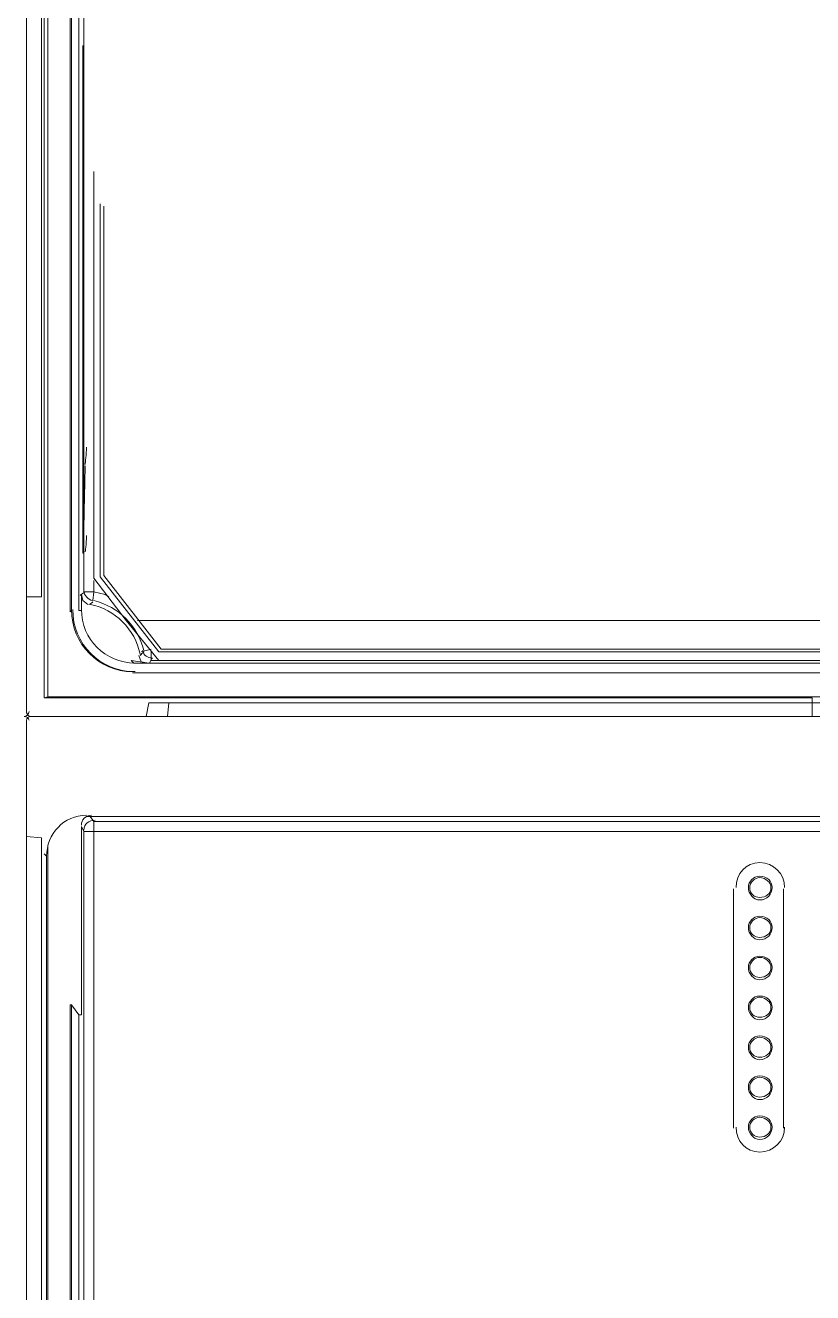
# Model space of a CAD drawing. Header units: metres. Extents: x 2999 to 3164, y 1641 to 1678.
# Drawn here: x 3007.221 to 3007.977, y 1647.108 to 1648.324 of the extents above; entities that cross this region are included whole.
import ezdxf

# ---------------------------------------------------------------- set-up
doc = ezdxf.new("R2010")
doc.units = ezdxf.units.M
doc.linetypes.add('CONTORNO_QUADRO_T', pattern=[0.35, 0.2, -0.15])

msp = doc.modelspace()

# ---------------------------------------------------------------- linework, layer by layer
at = {"color": 7, "linetype": 'Continuous', "lineweight": 20, "true_color": 0x000007}
for points in [[(3007.2224, 1648.9287), (3007.2224, 1647.6644), (3007.2224, 1647.6644)], [(3007.2224, 1648.9287), (3007.2224, 1647.6644), (3007.2224, 1647.6644)], [(3007.2224, 1647.7757), (3007.2368, 1647.7757), (3007.2368, 1648.9251)], [(3007.2392, 1648.9239), (3007.2392, 1647.6787), (3007.2392, 1647.6787)], [(3007.2428, 1648.9239), (3007.2428, 1647.6799), (3007.2428, 1647.6799)], [(3007.2643, 1648.9179), (3007.2643, 1647.7613), (3007.2643, 1647.7613)], [(3007.2655, 1648.9179), (3007.2655, 1647.7625), (3007.2655, 1647.7625)], [(3007.2727, 1648.9143), (3007.2727, 1647.7625), (3007.2727, 1647.7625)], [(3007.2775, 1647.7805), (3007.2775, 1648.36), (3007.2775, 1648.36)], [(3007.2775, 1647.8176), (3007.2763, 1647.8176), (3007.2763, 1648.3049)], [(3007.2775, 1648.3049), (3007.2775, 1647.9182), (3007.2775, 1647.9182)], [(3007.2871, 1648.184), (3007.2871, 1647.7937), (3007.2871, 1647.7937)], [(3007.293, 1647.7949), (3007.293, 1648.1528), (3007.293, 1648.1528)], [(3007.2966, 1647.7961), (3007.2966, 1648.1505), (3007.2966, 1648.1505)], [(3007.2775, 1647.9182), (3007.2763, 1647.9182), (3007.2763, 1647.9182)], [(3007.2775, 1647.9014), (3007.2763, 1647.9014), (3007.2763, 1647.9014)], [(3007.2775, 1647.8332), (3007.2763, 1647.8332), (3007.2763, 1647.8332)], [(3007.2775, 1647.8176), (3007.2763, 1647.8176), (3007.2763, 1647.8176)], [(3007.2871, 1647.7937), (3007.3182, 1647.753), (3007.3182, 1647.753)], [(3007.2871, 1647.7913), (3007.2871, 1647.7805), (3007.2871, 1647.7805)], [(3007.3493, 1647.723), (3007.293, 1647.7949), (3007.293, 1647.7949)], [(3007.3517, 1647.7254), (3007.2966, 1647.7961), (3007.2966, 1647.7961)], [(3007.2751, 1647.7781), (3007.2751, 1647.7625), (3007.2751, 1647.7625)], [(3007.2811, 1647.7685), (3007.2763, 1647.7721), (3007.2751, 1647.7781)], [(3007.2859, 1647.7721), (3007.2871, 1647.7805), (3007.2775, 1647.7805)], [(3007.2871, 1647.7805), (3007.2978, 1647.7781), (3007.3014, 1647.7757)], [(3007.2643, 1647.7613), (3007.2655, 1647.7625), (3007.2655, 1647.7625)], [(3007.2727, 1647.7625), (3007.2751, 1647.7625), (3007.2751, 1647.7625)], [(3007.3493, 1647.7146), (3007.3182, 1647.753), (3007.3182, 1647.753)], [(3007.329, 1647.753), (3008.0198, 1647.753), (3008.0198, 1647.753)], [(3008.0294, 1647.753), (3008.0294, 1647.7146), (3007.3493, 1647.7146)], [(3007.3421, 1647.7254), (3007.3326, 1647.723), (3007.3326, 1647.723)], [(3007.3517, 1647.7254), (3008.0198, 1647.7254), (3008.0198, 1647.7254)], [(3007.3254, 1647.7122), (3007.323, 1647.7146), (3007.3397, 1647.7122)], [(3008.7849, 1647.7122), (3007.3254, 1647.7122), (3007.3254, 1647.7122)], [(3007.3397, 1647.7122), (3007.3326, 1647.7134), (3007.3302, 1647.7194)], [(3007.3421, 1647.7242), (3007.3421, 1647.7146), (3007.3421, 1647.7146)], [(3007.3493, 1647.7146), (3007.3421, 1647.7146), (3007.3421, 1647.7146)], [(3007.3493, 1647.723), (3008.0222, 1647.723), (3008.0222, 1647.723)], [(3007.3242, 1647.7027), (3008.7849, 1647.7027), (3008.7825, 1647.7051)], [(3007.3254, 1647.7027), (3007.3242, 1647.7027), (3007.3242, 1647.7027)], [(3008.7849, 1647.7027), (3007.3254, 1647.7027), (3007.3254, 1647.7027)], [(3007.9767, 1647.6787), (3007.2392, 1647.6787), (3007.2428, 1647.6799)], [(3008.1311, 1647.6787), (3008.8687, 1647.6787), (3008.8675, 1647.6799), (3007.2428, 1647.6799)], [(3007.9767, 1647.6787), (3007.9767, 1647.6608), (3007.997, 1647.6608)], [(3007.3373, 1647.6608), (3007.3397, 1647.6739), (3007.3589, 1647.6739), (3007.3577, 1647.6608)], [(3008.7501, 1647.6739), (3007.3589, 1647.6739), (3007.3589, 1647.6739)], [(3007.2224, 1647.6572), (3007.2224, 1644.3383), (3007.2224, 1644.3383)], [(3007.2224, 1647.6572), (3007.2224, 1644.3383), (3007.2224, 1644.3383)], [(3007.9767, 1647.6608), (3007.226, 1647.6608), (3007.226, 1647.6608)], [(3007.226, 1647.6608), (3008.8818, 1647.6608), (3008.8818, 1647.6608)], [(3007.2775, 1645.0363), (3007.2775, 1647.5506), (3007.2751, 1647.5554), (3007.2751, 1647.3746)], [(3008.8304, 1647.565), (3007.2799, 1647.565), (3007.2799, 1647.565)], [(3007.2835, 1647.565), (3007.2871, 1647.5602), (3007.2871, 1647.5602)], [(3008.8256, 1647.565), (3007.2835, 1647.565), (3007.2835, 1647.565)], [(3007.2871, 1647.5602), (3008.8208, 1647.5602), (3008.8208, 1647.5602)], [(3008.8208, 1647.5506), (3007.2871, 1647.5506), (3007.2871, 1647.5602)], [(3007.2224, 1646.1258), (3007.2368, 1646.127), (3007.2368, 1647.5446), (3007.2224, 1647.5458)], [(3007.2775, 1647.5506), (3007.2871, 1647.5506), (3007.2871, 1645.4159)], [(3007.2428, 1647.5374), (3007.2428, 1644.3551), (3007.2428, 1644.3551)], [(3007.2416, 1647.5267), (3007.2392, 1647.5291), (3007.2392, 1647.5291)], [(3007.2416, 1647.5267), (3007.2416, 1644.3527), (3007.2416, 1644.3527)], [(3007.9013, 1647.4955), (3007.9013, 1647.3183), (3007.9013, 1647.3183)], [(3007.9492, 1647.3315), (3007.9492, 1647.4955), (3007.9492, 1647.4955)], [(3007.9013, 1647.2657), (3007.9013, 1647.4453), (3007.9013, 1647.4453)], [(3007.9492, 1647.4309), (3007.9492, 1647.2657), (3007.9492, 1647.2657)], [(3007.2655, 1647.3842), (3007.2643, 1647.3842), (3007.2643, 1644.4365)], [(3007.2727, 1644.4389), (3007.2727, 1647.3746), (3007.2655, 1647.3842), (3007.2655, 1644.4389)], [(3007.2751, 1647.3746), (3007.2727, 1647.3746), (3007.2727, 1647.3746)]]:
    msp.add_lwpolyline(points, dxfattribs=at)
at = {"color": 30, "linetype": 'CONTORNO_QUADRO_T', "lineweight": 20, "ltscale": 0.1}
msp.add_open_spline([(3009.3009, 1646.2156), (3009.3009, 1647.7685), (3008.0413, 1649.0281), (3006.4873, 1649.0281), (3006.4873, 1649.0281), (3004.9344, 1649.0281), (3003.6749, 1647.7685), (3003.6749, 1646.2156), (3003.6749, 1646.2156), (3003.6749, 1644.6616), (3004.9344, 1643.402), (3006.4873, 1643.402), (3006.4873, 1643.402), (3008.0413, 1643.402), (3009.3009, 1644.6616), (3009.3009, 1646.2156)], degree=3, knots=[0, 0, 0, 0, 0.0625, 0.0625, 0.0625, 0.062501, 0.125, 0.125, 0.125, 0.125001, 0.1875, 0.1875, 0.1875, 0.187501, 1, 1, 1, 1], dxfattribs=at)
at = {"color": 7, "linetype": 'Continuous', "lineweight": 20, "true_color": 0x000007}
for points in [[(3007.2787, 1647.9026), (3007.2787, 1647.905), (3007.2799, 1647.9122), (3007.2799, 1647.9194)], [(3007.2787, 1647.9014), (3007.2787, 1647.893), (3007.2775, 1647.8667), (3007.2775, 1647.8344)], [(3007.2787, 1647.8188), (3007.2787, 1647.8188), (3007.2799, 1647.826), (3007.2799, 1647.8344)], [(3007.2787, 1647.7805), (3007.2763, 1647.7793), (3007.2751, 1647.7781), (3007.2739, 1647.7769)], [(3007.2775, 1647.7817), (3007.2775, 1647.7769), (3007.2811, 1647.7733), (3007.2859, 1647.7721)], [(3007.2655, 1647.7637), (3007.2655, 1647.7302), (3007.2919, 1647.7039), (3007.3242, 1647.7039)], [(3007.2667, 1647.7637), (3007.2667, 1647.7302), (3007.293, 1647.7039), (3007.3266, 1647.7039)], [(3007.2751, 1647.7637), (3007.2751, 1647.735), (3007.2978, 1647.7122), (3007.3266, 1647.7122)], [(3007.2751, 1647.7637), (3007.2751, 1647.735), (3007.2978, 1647.7122), (3007.3266, 1647.7122)], [(3007.2859, 1647.7709), (3007.2847, 1647.7697), (3007.2835, 1647.7685), (3007.2823, 1647.7685)], [(3007.3314, 1647.7206), (3007.3266, 1647.7446), (3007.3074, 1647.7637), (3007.2835, 1647.7685)], [(3007.335, 1647.7242), (3007.329, 1647.7482), (3007.311, 1647.7661), (3007.2871, 1647.7721)], [(3007.3314, 1647.7194), (3007.3326, 1647.7206), (3007.3338, 1647.7218), (3007.335, 1647.723)], [(3007.3338, 1647.7242), (3007.335, 1647.7194), (3007.3385, 1647.717), (3007.3433, 1647.717)], [(3007.3409, 1647.7122), (3007.3409, 1647.7146), (3007.3421, 1647.7158), (3007.3433, 1647.717)], [(3007.22, 1647.6608), (3007.2224, 1647.6608), (3007.2248, 1647.6632), (3007.2248, 1647.6656)], [(3007.2224, 1647.6656), (3007.2224, 1647.6632), (3007.2248, 1647.6608), (3007.226, 1647.6608)], [(3007.2248, 1647.6572), (3007.2248, 1647.6596), (3007.2224, 1647.6608), (3007.22, 1647.6608)], [(3007.226, 1647.6608), (3007.2248, 1647.6608), (3007.2224, 1647.6596), (3007.2224, 1647.6572)], [(3007.2799, 1647.5662), (3007.2583, 1647.5662), (3007.2416, 1647.5482), (3007.2416, 1647.5267)], [(3007.2799, 1647.5662), (3007.2583, 1647.5662), (3007.2416, 1647.5482), (3007.2416, 1647.5267)], [(3007.2847, 1647.5662), (3007.2787, 1647.5662), (3007.2751, 1647.5614), (3007.2751, 1647.5566)], [(3007.2883, 1647.5614), (3007.2823, 1647.5614), (3007.2775, 1647.5578), (3007.2775, 1647.5518)]]:
    msp.add_open_spline(points, degree=3, dxfattribs=at)
for points, knots in [([(3007.9504, 1647.4967), (3007.9504, 1647.5099), (3007.9396, 1647.5207), (3007.9264, 1647.5207), (3007.9264, 1647.5207), (3007.9132, 1647.5207), (3007.9037, 1647.5099), (3007.9037, 1647.4967)], [0, 0, 0, 0, 0.125, 0.125, 0.125, 0.125001, 1, 1, 1, 1]), ([(3007.9384, 1647.4967), (3007.9384, 1647.5027), (3007.9336, 1647.5075), (3007.9264, 1647.5075), (3007.9264, 1647.5075), (3007.9204, 1647.5075), (3007.9156, 1647.5027), (3007.9156, 1647.4967), (3007.9156, 1647.4967), (3007.9156, 1647.4907), (3007.9204, 1647.4848), (3007.9264, 1647.4848), (3007.9264, 1647.4848), (3007.9336, 1647.4848), (3007.9384, 1647.4907), (3007.9384, 1647.4967)], [0, 0, 0, 0, 0.0625, 0.0625, 0.0625, 0.062501, 0.125, 0.125, 0.125, 0.125001, 0.1875, 0.1875, 0.1875, 0.187501, 1, 1, 1, 1]), ([(3007.9372, 1647.4967), (3007.9372, 1647.5015), (3007.9324, 1647.5063), (3007.9264, 1647.5063), (3007.9264, 1647.5063), (3007.9216, 1647.5063), (3007.9168, 1647.5015), (3007.9168, 1647.4967), (3007.9168, 1647.4967), (3007.9168, 1647.4907), (3007.9216, 1647.4872), (3007.9264, 1647.4872), (3007.9264, 1647.4872), (3007.9324, 1647.4872), (3007.9372, 1647.4907), (3007.9372, 1647.4967)], [0, 0, 0, 0, 0.0625, 0.0625, 0.0625, 0.062501, 0.125, 0.125, 0.125, 0.125001, 0.1875, 0.1875, 0.1875, 0.187501, 1, 1, 1, 1]), ([(3007.9384, 1647.4584), (3007.9384, 1647.4644), (3007.9336, 1647.4692), (3007.9264, 1647.4692), (3007.9264, 1647.4692), (3007.9204, 1647.4692), (3007.9156, 1647.4644), (3007.9156, 1647.4584), (3007.9156, 1647.4584), (3007.9156, 1647.4524), (3007.9204, 1647.4465), (3007.9264, 1647.4465), (3007.9264, 1647.4465), (3007.9336, 1647.4465), (3007.9384, 1647.4524), (3007.9384, 1647.4584)], [0, 0, 0, 0, 0.0625, 0.0625, 0.0625, 0.062501, 0.125, 0.125, 0.125, 0.125001, 0.1875, 0.1875, 0.1875, 0.187501, 1, 1, 1, 1]), ([(3007.9372, 1647.4584), (3007.9372, 1647.4632), (3007.9324, 1647.468), (3007.9264, 1647.468), (3007.9264, 1647.468), (3007.9216, 1647.468), (3007.9168, 1647.4632), (3007.9168, 1647.4584), (3007.9168, 1647.4584), (3007.9168, 1647.4524), (3007.9216, 1647.4488), (3007.9264, 1647.4488), (3007.9264, 1647.4488), (3007.9324, 1647.4488), (3007.9372, 1647.4524), (3007.9372, 1647.4584)], [0, 0, 0, 0, 0.0625, 0.0625, 0.0625, 0.062501, 0.125, 0.125, 0.125, 0.125001, 0.1875, 0.1875, 0.1875, 0.187501, 1, 1, 1, 1]), ([(3007.9384, 1647.4201), (3007.9384, 1647.4261), (3007.9336, 1647.4309), (3007.9264, 1647.4309), (3007.9264, 1647.4309), (3007.9204, 1647.4309), (3007.9156, 1647.4261), (3007.9156, 1647.4201), (3007.9156, 1647.4201), (3007.9156, 1647.4141), (3007.9204, 1647.4081), (3007.9264, 1647.4081), (3007.9264, 1647.4081), (3007.9336, 1647.4081), (3007.9384, 1647.4141), (3007.9384, 1647.4201)], [0, 0, 0, 0, 0.0625, 0.0625, 0.0625, 0.062501, 0.125, 0.125, 0.125, 0.125001, 0.1875, 0.1875, 0.1875, 0.187501, 1, 1, 1, 1]), ([(3007.9384, 1647.4201), (3007.9384, 1647.4261), (3007.9336, 1647.4309), (3007.9264, 1647.4309), (3007.9264, 1647.4309), (3007.9204, 1647.4309), (3007.9156, 1647.4261), (3007.9156, 1647.4201), (3007.9156, 1647.4201), (3007.9156, 1647.4141), (3007.9204, 1647.4081), (3007.9264, 1647.4081), (3007.9264, 1647.4081), (3007.9336, 1647.4081), (3007.9384, 1647.4141), (3007.9384, 1647.4201)], [0, 0, 0, 0, 0.0625, 0.0625, 0.0625, 0.062501, 0.125, 0.125, 0.125, 0.125001, 0.1875, 0.1875, 0.1875, 0.187501, 1, 1, 1, 1]), ([(3007.9372, 1647.4201), (3007.9372, 1647.4249), (3007.9324, 1647.4297), (3007.9264, 1647.4297), (3007.9264, 1647.4297), (3007.9216, 1647.4297), (3007.9168, 1647.4249), (3007.9168, 1647.4201), (3007.9168, 1647.4201), (3007.9168, 1647.4141), (3007.9216, 1647.4105), (3007.9264, 1647.4105), (3007.9264, 1647.4105), (3007.9324, 1647.4105), (3007.9372, 1647.4141), (3007.9372, 1647.4201)], [0, 0, 0, 0, 0.0625, 0.0625, 0.0625, 0.062501, 0.125, 0.125, 0.125, 0.125001, 0.1875, 0.1875, 0.1875, 0.187501, 1, 1, 1, 1]), ([(3007.9372, 1647.4201), (3007.9372, 1647.4249), (3007.9324, 1647.4297), (3007.9264, 1647.4297), (3007.9264, 1647.4297), (3007.9216, 1647.4297), (3007.9168, 1647.4249), (3007.9168, 1647.4201), (3007.9168, 1647.4201), (3007.9168, 1647.4141), (3007.9216, 1647.4105), (3007.9264, 1647.4105), (3007.9264, 1647.4105), (3007.9324, 1647.4105), (3007.9372, 1647.4141), (3007.9372, 1647.4201)], [0, 0, 0, 0, 0.0625, 0.0625, 0.0625, 0.062501, 0.125, 0.125, 0.125, 0.125001, 0.1875, 0.1875, 0.1875, 0.187501, 1, 1, 1, 1]), ([(3007.9384, 1647.3818), (3007.9384, 1647.3878), (3007.9336, 1647.3926), (3007.9264, 1647.3926), (3007.9264, 1647.3926), (3007.9204, 1647.3926), (3007.9156, 1647.3878), (3007.9156, 1647.3818), (3007.9156, 1647.3818), (3007.9156, 1647.3758), (3007.9204, 1647.3698), (3007.9264, 1647.3698), (3007.9264, 1647.3698), (3007.9336, 1647.3698), (3007.9384, 1647.3758), (3007.9384, 1647.3818)], [0, 0, 0, 0, 0.0625, 0.0625, 0.0625, 0.062501, 0.125, 0.125, 0.125, 0.125001, 0.1875, 0.1875, 0.1875, 0.187501, 1, 1, 1, 1]), ([(3007.9384, 1647.3818), (3007.9384, 1647.3878), (3007.9336, 1647.3926), (3007.9264, 1647.3926), (3007.9264, 1647.3926), (3007.9204, 1647.3926), (3007.9156, 1647.3878), (3007.9156, 1647.3818), (3007.9156, 1647.3818), (3007.9156, 1647.3758), (3007.9204, 1647.3698), (3007.9264, 1647.3698), (3007.9264, 1647.3698), (3007.9336, 1647.3698), (3007.9384, 1647.3758), (3007.9384, 1647.3818)], [0, 0, 0, 0, 0.0625, 0.0625, 0.0625, 0.062501, 0.125, 0.125, 0.125, 0.125001, 0.1875, 0.1875, 0.1875, 0.187501, 1, 1, 1, 1]), ([(3007.9372, 1647.3818), (3007.9372, 1647.3866), (3007.9324, 1647.3914), (3007.9264, 1647.3914), (3007.9264, 1647.3914), (3007.9216, 1647.3914), (3007.9168, 1647.3866), (3007.9168, 1647.3818), (3007.9168, 1647.3818), (3007.9168, 1647.3758), (3007.9216, 1647.3722), (3007.9264, 1647.3722), (3007.9264, 1647.3722), (3007.9324, 1647.3722), (3007.9372, 1647.3758), (3007.9372, 1647.3818)], [0, 0, 0, 0, 0.0625, 0.0625, 0.0625, 0.062501, 0.125, 0.125, 0.125, 0.125001, 0.1875, 0.1875, 0.1875, 0.187501, 1, 1, 1, 1]), ([(3007.9372, 1647.3818), (3007.9372, 1647.3866), (3007.9324, 1647.3914), (3007.9264, 1647.3914), (3007.9264, 1647.3914), (3007.9216, 1647.3914), (3007.9168, 1647.3866), (3007.9168, 1647.3818), (3007.9168, 1647.3818), (3007.9168, 1647.3758), (3007.9216, 1647.3722), (3007.9264, 1647.3722), (3007.9264, 1647.3722), (3007.9324, 1647.3722), (3007.9372, 1647.3758), (3007.9372, 1647.3818)], [0, 0, 0, 0, 0.0625, 0.0625, 0.0625, 0.062501, 0.125, 0.125, 0.125, 0.125001, 0.1875, 0.1875, 0.1875, 0.187501, 1, 1, 1, 1]), ([(3007.9384, 1647.3435), (3007.9384, 1647.3495), (3007.9336, 1647.3543), (3007.9264, 1647.3543), (3007.9264, 1647.3543), (3007.9204, 1647.3543), (3007.9156, 1647.3495), (3007.9156, 1647.3435), (3007.9156, 1647.3435), (3007.9156, 1647.3375), (3007.9204, 1647.3315), (3007.9264, 1647.3315), (3007.9264, 1647.3315), (3007.9336, 1647.3315), (3007.9384, 1647.3375), (3007.9384, 1647.3435)], [0, 0, 0, 0, 0.0625, 0.0625, 0.0625, 0.062501, 0.125, 0.125, 0.125, 0.125001, 0.1875, 0.1875, 0.1875, 0.187501, 1, 1, 1, 1]), ([(3007.9384, 1647.3435), (3007.9384, 1647.3495), (3007.9336, 1647.3543), (3007.9264, 1647.3543), (3007.9264, 1647.3543), (3007.9204, 1647.3543), (3007.9156, 1647.3495), (3007.9156, 1647.3435), (3007.9156, 1647.3435), (3007.9156, 1647.3375), (3007.9204, 1647.3315), (3007.9264, 1647.3315), (3007.9264, 1647.3315), (3007.9336, 1647.3315), (3007.9384, 1647.3375), (3007.9384, 1647.3435)], [0, 0, 0, 0, 0.0625, 0.0625, 0.0625, 0.062501, 0.125, 0.125, 0.125, 0.125001, 0.1875, 0.1875, 0.1875, 0.187501, 1, 1, 1, 1]), ([(3007.9372, 1647.3435), (3007.9372, 1647.3483), (3007.9324, 1647.3531), (3007.9264, 1647.3531), (3007.9264, 1647.3531), (3007.9216, 1647.3531), (3007.9168, 1647.3483), (3007.9168, 1647.3435), (3007.9168, 1647.3435), (3007.9168, 1647.3375), (3007.9216, 1647.3339), (3007.9264, 1647.3339), (3007.9264, 1647.3339), (3007.9324, 1647.3339), (3007.9372, 1647.3375), (3007.9372, 1647.3435)], [0, 0, 0, 0, 0.0625, 0.0625, 0.0625, 0.062501, 0.125, 0.125, 0.125, 0.125001, 0.1875, 0.1875, 0.1875, 0.187501, 1, 1, 1, 1]), ([(3007.9372, 1647.3435), (3007.9372, 1647.3483), (3007.9324, 1647.3531), (3007.9264, 1647.3531), (3007.9264, 1647.3531), (3007.9216, 1647.3531), (3007.9168, 1647.3483), (3007.9168, 1647.3435), (3007.9168, 1647.3435), (3007.9168, 1647.3375), (3007.9216, 1647.3339), (3007.9264, 1647.3339), (3007.9264, 1647.3339), (3007.9324, 1647.3339), (3007.9372, 1647.3375), (3007.9372, 1647.3435)], [0, 0, 0, 0, 0.0625, 0.0625, 0.0625, 0.062501, 0.125, 0.125, 0.125, 0.125001, 0.1875, 0.1875, 0.1875, 0.187501, 1, 1, 1, 1]), ([(3007.9384, 1647.3052), (3007.9384, 1647.3112), (3007.9336, 1647.3159), (3007.9264, 1647.3159), (3007.9264, 1647.3159), (3007.9204, 1647.3159), (3007.9156, 1647.3112), (3007.9156, 1647.3052), (3007.9156, 1647.3052), (3007.9156, 1647.2992), (3007.9204, 1647.2932), (3007.9264, 1647.2932), (3007.9264, 1647.2932), (3007.9336, 1647.2932), (3007.9384, 1647.2992), (3007.9384, 1647.3052)], [0, 0, 0, 0, 0.0625, 0.0625, 0.0625, 0.062501, 0.125, 0.125, 0.125, 0.125001, 0.1875, 0.1875, 0.1875, 0.187501, 1, 1, 1, 1]), ([(3007.9372, 1647.3052), (3007.9372, 1647.31), (3007.9324, 1647.3147), (3007.9264, 1647.3147), (3007.9264, 1647.3147), (3007.9216, 1647.3147), (3007.9168, 1647.31), (3007.9168, 1647.3052), (3007.9168, 1647.3052), (3007.9168, 1647.2992), (3007.9216, 1647.2956), (3007.9264, 1647.2956), (3007.9264, 1647.2956), (3007.9324, 1647.2956), (3007.9372, 1647.2992), (3007.9372, 1647.3052)], [0, 0, 0, 0, 0.0625, 0.0625, 0.0625, 0.062501, 0.125, 0.125, 0.125, 0.125001, 0.1875, 0.1875, 0.1875, 0.187501, 1, 1, 1, 1]), ([(3007.9384, 1647.2669), (3007.9384, 1647.2728), (3007.9336, 1647.2776), (3007.9264, 1647.2776), (3007.9264, 1647.2776), (3007.9204, 1647.2776), (3007.9156, 1647.2728), (3007.9156, 1647.2669), (3007.9156, 1647.2669), (3007.9156, 1647.2609), (3007.9204, 1647.2549), (3007.9264, 1647.2549), (3007.9264, 1647.2549), (3007.9336, 1647.2549), (3007.9384, 1647.2609), (3007.9384, 1647.2669)], [0, 0, 0, 0, 0.0625, 0.0625, 0.0625, 0.062501, 0.125, 0.125, 0.125, 0.125001, 0.1875, 0.1875, 0.1875, 0.187501, 1, 1, 1, 1]), ([(3007.9372, 1647.2669), (3007.9372, 1647.2716), (3007.9324, 1647.2764), (3007.9264, 1647.2764), (3007.9264, 1647.2764), (3007.9216, 1647.2764), (3007.9168, 1647.2716), (3007.9168, 1647.2669), (3007.9168, 1647.2669), (3007.9168, 1647.2609), (3007.9216, 1647.2573), (3007.9264, 1647.2573), (3007.9264, 1647.2573), (3007.9324, 1647.2573), (3007.9372, 1647.2609), (3007.9372, 1647.2669)], [0, 0, 0, 0, 0.0625, 0.0625, 0.0625, 0.062501, 0.125, 0.125, 0.125, 0.125001, 0.1875, 0.1875, 0.1875, 0.187501, 1, 1, 1, 1]), ([(3007.9037, 1647.2669), (3007.9037, 1647.2537), (3007.9132, 1647.2429), (3007.9264, 1647.2429), (3007.9264, 1647.2429), (3007.9396, 1647.2429), (3007.9504, 1647.2537), (3007.9504, 1647.2669)], [0, 0, 0, 0, 0.125, 0.125, 0.125, 0.125001, 1, 1, 1, 1])]:
    msp.add_open_spline(points, degree=3, knots=knots, dxfattribs=at)

doc.saveas('drawing.dxf')
